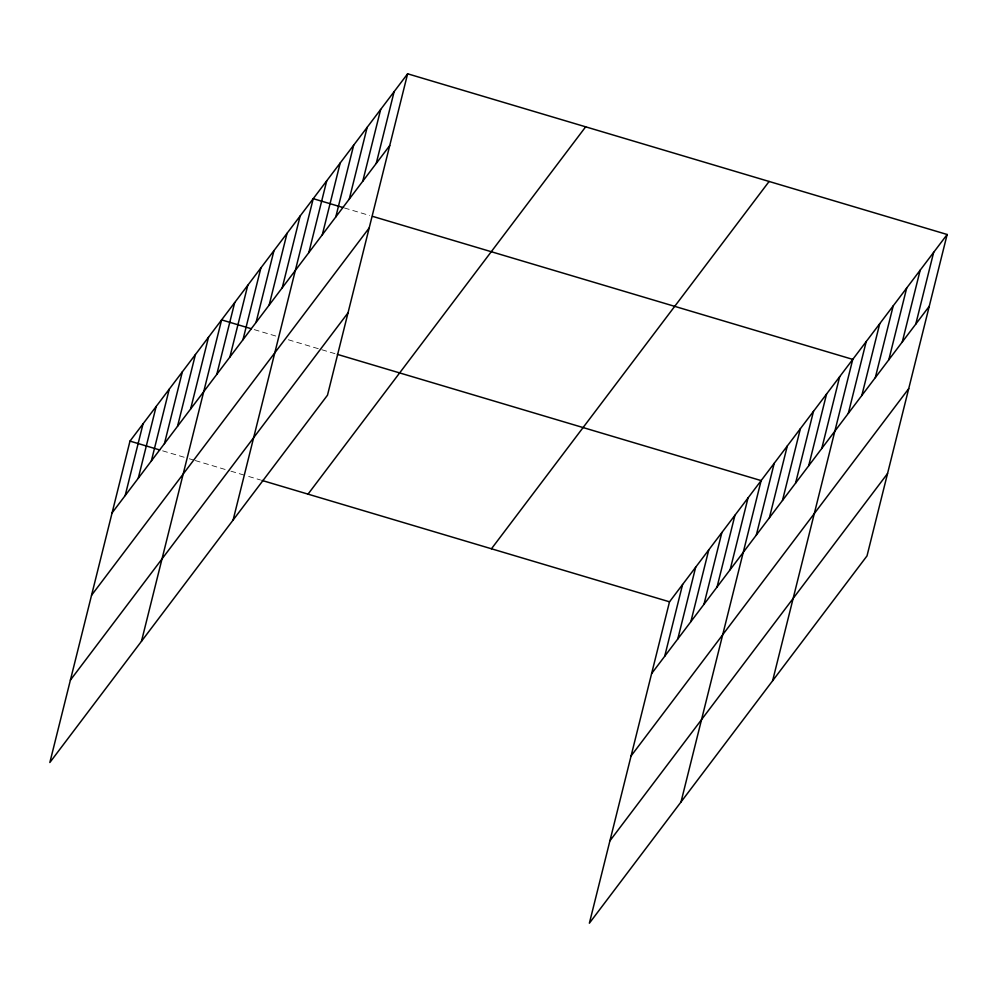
<?xml version="1.0" encoding="UTF-8"?>
<svg xmlns="http://www.w3.org/2000/svg" width="997" height="997" viewBox="0 0 997 997"><rect width="100%" height="100%" fill="white"/><g stroke="black" fill="none" stroke-linecap="round" stroke-linejoin="round"><path stroke-width="0.75" stroke-dasharray="4.99 3.74" d="M344.389 207.962L369.613 215.477M254.247 329.621L276.505 336.251M288.37 339.778L335.852 353.923M162.623 450.831L186.364 457.897M189.33 458.782L193.779 460.115M195.262 460.552L229.385 470.721M230.88 471.157L245.711 475.581M248.677 476.466L260.553 479.993"/><path stroke-width="1.5" d="M407.623 73.79L129.984 441.11L49.85 762.506L327.49 395.186L407.623 73.79L947.15 234.494L867.016 555.89L589.377 923.21L669.51 601.814L947.15 234.494M125.173 495.571L143.07 423.787M138.259 478.261L156.168 406.477M151.357 460.938L169.253 389.154M164.443 443.628L182.339 371.844M177.528 426.317L195.424 354.521M190.614 408.994L208.523 337.21M141.474 641.295L221.608 319.887L251.281 328.736M216.798 374.361L234.694 302.577M229.883 357.051L247.779 285.267M242.969 339.728L260.878 267.944M256.067 322.417L273.963 250.633M269.153 305.094L287.049 233.31M282.238 287.784L300.134 216M233.099 520.073L313.232 198.677L342.906 207.513M308.821 252.627L326.717 180.843M322.305 234.781L340.201 162.997M335.79 216.935L353.686 145.151M349.274 199.101L367.17 127.317M362.758 181.255L380.655 109.471M376.243 163.421L394.139 91.637M664.7 656.275L682.596 584.491M677.786 638.965L695.682 567.181M690.871 621.642L708.78 549.858M703.969 604.332L721.865 532.548M717.055 587.009L734.951 515.225M730.14 569.698L748.037 497.914M681.001 801.999L761.135 480.591L337.335 354.359M756.324 535.065L774.22 463.281M769.41 517.742L787.306 445.958M782.495 500.432L800.392 428.648M795.581 483.121L813.49 411.325M808.679 465.798L826.575 394.014M821.765 448.488L839.661 376.692M772.613 680.777L852.747 359.381L372.579 216.361M848.335 413.319L866.231 341.535M861.819 395.485L879.728 323.701M875.316 377.639L893.212 305.855M888.801 359.805L906.697 288.021M902.285 341.959L920.181 270.175M915.769 324.125L933.666 252.328M112.088 512.894L389.727 145.574M91.55 595.271L369.189 227.952M70.388 680.128L348.028 312.821M308.023 494.138L585.663 126.818M491.459 548.774L769.111 181.466M651.614 673.598L929.254 306.278M631.076 755.963L908.716 388.656M609.915 840.832L887.554 473.525M129.984 441.11L159.657 449.946M262.037 480.442L669.51 601.814"/></g></svg>
